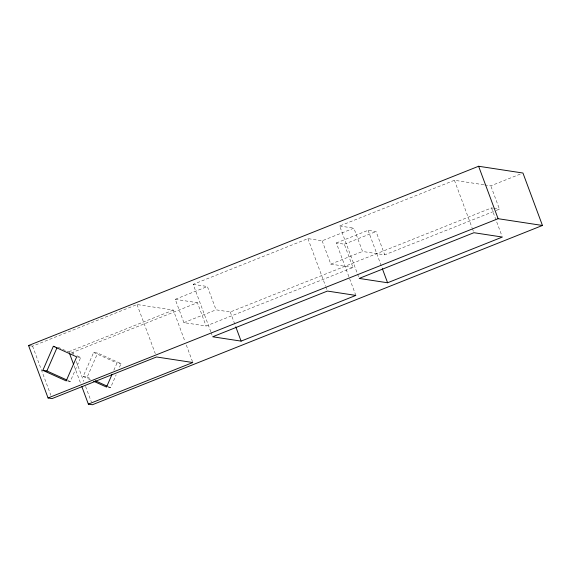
<?xml version="1.0" encoding="UTF-8"?>
<svg xmlns="http://www.w3.org/2000/svg" width="571" height="571" viewBox="0 0 571 571"><rect width="100%" height="100%" fill="white"/><g stroke="black" fill="none" stroke-linecap="round" stroke-linejoin="round"><path stroke-width="0.43" stroke-dasharray="2.85 2.14" d="M67.813 381.15L70.233 381.521L80.718 357.482L76.692 355.654M90.411 379.779L83.166 376.503L93.644 352.464L97.677 353.078L121.031 363.641L118.932 368.452M83.166 376.503L87.192 377.117L97.677 353.078M113.857 370.236L116.998 363.028L121.031 363.641M108.126 387.316L110.546 387.68L116.141 374.862M30.97 345.898L32.583 346.147L137.033 304.536L173.32 310.082L185.083 341.715M210.82 331.78L193.176 284.344L307.926 238.628L322.137 240.805L353.877 228.157L362.542 251.468L384.718 254.852L495.342 210.792M358.552 276.757L339.666 225.988L454.423 180.279L483.873 184.783M355.847 295.414L336.348 242.975L344.313 244.195L352.978 267.499L206.081 326.012L183.905 322.622L175.24 299.318L207.387 286.514L216.052 309.817L230.263 311.994L491.51 207.93L493.101 208.172M336.348 242.975L368.088 230.334L376.053 231.548L384.718 254.852M173.32 310.082L68.863 351.693L72.895 352.307L197.416 302.709L206.081 326.012M344.313 244.195L376.053 231.548M484.736 184.911L490.803 185.839L520.474 174.019M183.905 322.622L216.052 309.817M322.137 240.805L330.809 264.109L362.542 251.468M496.17 210.463L499.468 209.143L490.803 185.839M493.894 208.294L499.468 209.143M339.666 225.988L353.877 228.157M330.809 264.109L352.978 267.499M193.176 284.344L207.387 286.514M175.24 299.318L197.416 302.709M77.492 356.982L80.718 357.482M93.644 352.464L116.998 363.028M58.171 347.282L73.473 354.198M87.192 377.117L91.217 378.944M108.133 386.588L110.546 387.68M67.821 380.429L70.233 381.521M491.51 207.93L502.03 236.223M454.423 180.279L472.06 227.722M472.374 228.55L473.609 231.883M368.088 230.334L382.02 267.785M307.926 238.628L325.57 286.071M325.884 286.906L326.812 289.404M230.263 311.994L235.523 326.141M211.127 332.615L212.055 335.113M186.317 345.041L192.82 362.521M137.033 304.536L155.298 353.642M72.895 352.307L73.516 353.977M76.3 361.464L83.73 381.442M85.586 386.431L91.467 402.248M74.123 365.84L80.625 383.319M32.583 346.147L50.84 395.253"/><path stroke-width="0.86" d="M53.331 346.297L76.685 356.861L66.2 380.907L42.846 370.343L53.331 346.297L54.944 346.547M42.846 370.343L46.879 370.957L57.014 347.718M112.109 374.248L106.513 387.067L93.63 381.242M88.362 404.125L192.82 362.521L156.54 356.975L52.082 398.579L48.05 397.966L28.55 345.534L478.605 166.254L522.95 173.034L542.45 225.466L92.395 404.746L88.362 404.125L81.867 386.653M48.05 397.966L498.105 218.693L542.45 225.466M241.098 341.123L355.847 295.414L327.426 291.067L212.676 336.776L241.098 341.123L235.837 326.976M387.588 282.766L502.344 237.058L473.923 232.711L359.166 278.427L387.588 282.766L382.327 268.62M28.55 345.534L30.163 345.776M95.25 380.764L107.327 386.224M46.879 370.957L67.014 380.065M478.605 166.254L498.105 218.693M69.484 353.356L73.509 364.177"/></g></svg>
